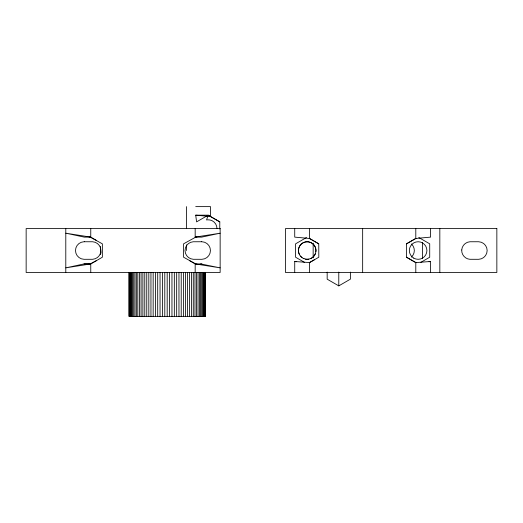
<?xml version="1.0" encoding="UTF-8"?>
<svg xmlns="http://www.w3.org/2000/svg" width="523" height="523" viewBox="0 0 523 523"><rect width="100%" height="100%" fill="white"/><g stroke="black" fill="none" stroke-linecap="round" stroke-linejoin="round"><path stroke-width="0.78" d="M90.767 228.577L90.76 237.122L96.402 240.384M195.171 272.476L195.177 263.925L189.542 260.663M100.762 252.171L100.847 251.628L100.998 253.23M294.724 272.476L294.724 261.5L309.511 262.579L314.571 259.65M430.586 228.577L430.586 237.122L415.798 238.468L406.502 243.823L416.06 238.305M89.237 264.442L96.402 260.663M90.767 272.476L90.76 263.925L84.033 263.925L65.793 267.854L90.76 263.925L102.358 257.224L102.358 243.823L89.237 236.605M207.513 215.568L196.589 221.876L195.72 215.175L208.193 215.175L219.804 221.876L219.752 228.969M196.7 236.605L183.58 243.823L183.58 257.224L196.7 264.442M306.517 237.52L295.593 243.823L295.593 257.224L304.471 262.35M309.25 262.742L318.808 257.224L318.755 243.823L309.25 238.305M327.169 272.084L327.169 279.177L338.78 285.878L350.384 279.177L350.384 272.084M420.838 262.35L429.716 257.224L429.716 243.823L418.792 237.52M429.03 261.801L430.586 261.5L430.586 272.476M406.554 243.823L406.502 257.224L415.798 262.579L430.586 261.5M84.033 263.925L90.747 263.925M200.714 263.925L220.144 267.854L195.177 263.925M195.72 206.624L210.508 206.624L210.508 216.522L219.804 221.876M195.19 263.925L201.904 263.925M195.19 237.122L201.656 237.128L220.144 233.193L195.177 237.122L195.171 228.577M195.72 215.175L210.508 216.522L208.193 215.175L206.539 219.948L207.644 219.81A8.78 8.78 0 0 1 216.973 228.577M318.755 243.823L309.511 238.468L294.724 237.122L294.724 228.577M294.724 261.5L296.286 261.801M406.502 257.224L416.06 262.742M439.83 228.577L439.83 272.476M422.466 242.397L422.466 258.656M415.798 228.577L415.798 238.468M415.798 262.579L415.798 272.476M362.655 228.577L362.655 272.476M338.78 272.071L338.78 285.878M313.153 243.208L313.153 257.839M309.511 228.577L309.511 238.468M309.511 262.579L309.511 272.476M205.31 272.476L205.31 316.376L129.063 316.376L129.063 272.476M205.238 272.476L205.238 316.376M205.009 272.476L205.009 316.376M204.637 272.476L204.637 316.376M204.114 272.476L204.114 316.376M203.447 272.476L203.447 316.376M202.636 272.476L202.636 316.376M201.682 272.476L201.682 316.376M200.597 272.476L200.597 316.376M199.374 272.476L199.374 316.376M198.027 272.476L198.027 316.376M196.563 272.476L196.563 316.376M194.981 272.476L194.981 316.376M193.281 272.476L193.281 316.376M191.49 272.476L191.49 316.376M189.594 272.476L189.594 316.376M187.613 272.476L187.613 316.376M186.476 206.624L186.476 228.577M186.476 244.836L186.476 250.524M185.554 272.476L185.554 316.376M183.416 272.476L183.416 316.376M181.22 272.476L181.22 316.376M178.964 272.476L178.964 316.376M176.669 272.476L176.669 316.376M174.329 272.476L174.329 316.376M171.962 272.476L171.962 316.376M169.583 272.476L169.583 316.376M167.183 272.476L167.183 316.376M164.791 272.476L164.791 316.376M162.405 272.476L162.405 316.376M160.045 272.476L160.045 316.376M157.704 272.476L157.704 316.376M155.403 272.476L155.403 316.376M153.154 272.476L153.154 316.376M150.951 272.476L150.951 316.376M148.82 272.476L148.82 316.376M146.76 272.476L146.76 316.376M144.779 272.476L144.779 316.376M142.884 272.476L142.884 316.376M141.086 272.476L141.086 316.376M139.393 272.476L139.393 316.376M137.811 272.476L137.811 316.376M136.34 272.476L136.34 316.376M134.999 272.476L134.999 316.376M133.777 272.476L133.777 316.376M132.692 272.476L132.692 316.376M131.737 272.476L131.737 316.376M130.927 272.476L130.927 316.376M130.26 272.476L130.26 316.376M129.737 272.476L129.737 316.376M129.364 272.476L129.364 316.376M129.135 272.476L129.135 316.376M100.534 246.457L100.534 254.59M65.793 228.577L65.793 272.476M302.039 257.63A8.78 8.78 0 0 1 303.131 242.744A8.78 8.78 0 0 1 315.977 250.34A8.78 8.78 0 0 1 303.464 258.467M312.787 243.757A8.78 8.78 0 0 1 315.899 251.628M315.539 253.237A8.78 8.78 0 0 1 310.42 258.689M308.832 259.147A8.78 8.78 0 0 1 305.543 259.147M303.955 258.689A8.78 8.78 0 0 1 300.424 256.12M299.496 254.753A8.78 8.78 0 0 1 301.588 243.757M302.026 243.424A8.78 8.78 0 0 1 312.349 243.424M411.385 243.96A8.78 8.78 0 0 1 411.34 257.126M461.744 249.974C461.338 254.649 465.267 259.107 469.955 259.29L478.61 259.303A8.78 8.78 0 0 0 487.148 250.55A8.78 8.78 0 0 0 478.669 241.75L469.955 241.763C465.666 241.946 461.933 245.686 461.744 249.974M84.281 241.75L83.974 241.75A8.78 8.78 0 0 0 75.502 250.55A8.78 8.78 0 0 0 84.033 259.303L92.689 259.29A8.78 8.78 0 0 0 100.913 250.524A8.78 8.78 0 0 0 92.689 241.763L84.281 241.75M201.656 241.75L193.249 241.763A8.78 8.78 0 0 0 185.024 250.524A8.78 8.78 0 0 0 193.249 259.29L201.904 259.303A8.78 8.78 0 0 0 210.436 250.55A8.78 8.78 0 0 0 201.963 241.75L201.656 241.75M220.144 228.577L26.15 228.577L26.15 272.476L220.144 272.476L220.144 228.577M496.85 228.577L285.48 228.577L285.48 272.476L496.85 272.476L496.85 228.577M90.747 237.122L84.281 237.128L65.793 233.193L90.76 237.122M413.732 258.127A8.78 8.78 0 0 0 426.905 250.524A8.78 8.78 0 0 0 413.732 242.92A8.78 8.78 0 0 0 413.732 258.127"/></g></svg>
